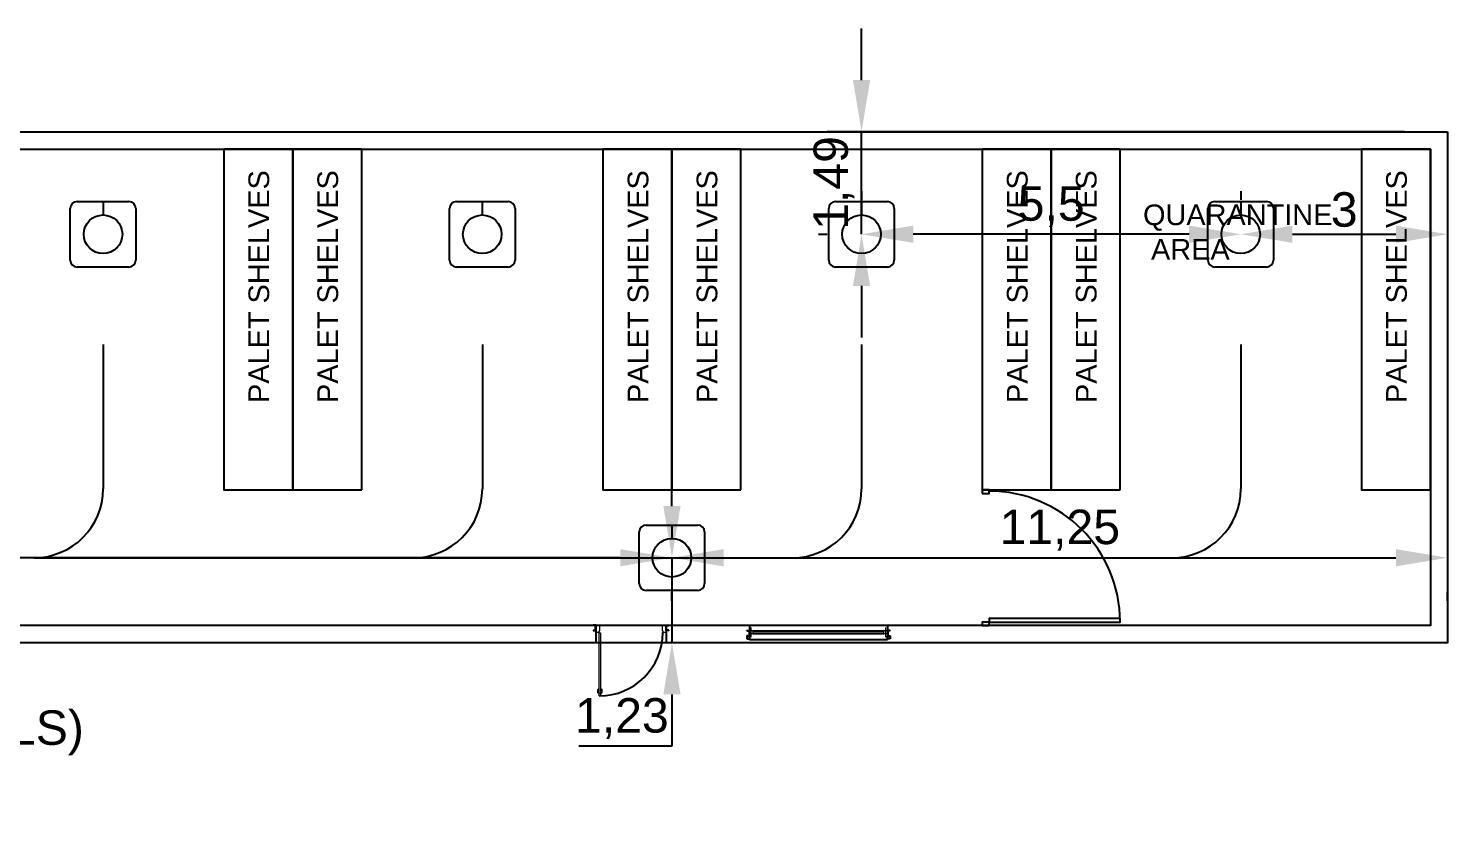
# Model space of a CAD drawing. Header units: millimetres. Extents: x 8.2 to 67, y 11.5 to 35.1.
# Drawn here: x 45.16 to 65.74, y 11.5 to 22.88 of the extents above; entities that cross this region are included whole.
import ezdxf

# ---------------------------------------------------------------- set-up
doc = ezdxf.new("R2010")
doc.units = ezdxf.units.MM
doc.layers.add('Cimentacion', color=7, linetype='Continuous', lineweight=0)
doc.layers.add('MAPAS', color=7, linetype='Continuous')
doc.layers.add('sensores-almacen', color=50, linetype='Continuous')
doc.styles.get("Standard").update_dxf_attribs({"font": 'arial.ttf'})
doc.dimstyles.new('ISO-25', dxfattribs={"dimtxt": 0.5, "dimasz": 0.75, "dimexe": 0.5, "dimexo": 0.625, "dimgap": 0.1, "dimtad": 1, "dimtoh": 1, "dimtxsty": 'Standard', "dimcen": 2.5, "dimadec": 0, "dimazin": 0, "dimtfac": 1, "dimtmove": 0, "dimatfit": 3, "dimfxl": 1, "dimarcsym": 0})

# ---------------------------------------------------------------- blocks, each defined once
blk = doc.blocks.new('sensor-almacen')
at = {"layer": 'sensores-almacen'}
for p, q in [((3082.185, 1620.139), (3082.935, 1620.139)), ((3082.085, 1619.289), (3082.085, 1620.039)), ((3083.035, 1620.039), (3083.035, 1619.289)), ((3082.935, 1619.189), (3082.185, 1619.189))]:
    blk.add_line(p, q, dxfattribs=at)
blk.add_lwpolyline([(3082.56, 1620.139), (3082.56, 1619.944)], dxfattribs=at)
blk.add_circle((3082.56, 1619.664), 0.28, dxfattribs=at)
for centre, start, end in [((3082.185, 1620.039), 90, 180), ((3082.935, 1620.039), 0, 90), ((3082.185, 1619.289), 180, 270), ((3082.935, 1619.289), 270, 0)]:
    blk.add_arc(centre, 0.1, start, end, dxfattribs=at)
blk = doc.blocks.new('*D65')
at = {"layer": 'Defpoints', "color": 0, "transparency": 16777216}
for p in [(62.745, 19.891), (65.745, 19.891), (65.745, 19.891)]:
    blk.add_point(p, dxfattribs=at)
at = {"layer": 'MAPAS', "color": 0, "lineweight": -2, "transparency": 16777216}
for p, q in [((62.745, 20.516), (62.745, 20.391)), ((65.745, 20.516), (65.745, 20.391)), ((63.495, 19.891), (64.995, 19.891))]:
    blk.add_line(p, q, dxfattribs=at)
at = {"layer": 'MAPAS', "color": 0, "transparency": 16777216}
for points in [[(63.495, 20.016), (63.495, 19.766), (62.745, 19.891)], [(64.995, 20.016), (64.995, 19.766), (65.745, 19.891)]]:
    blk.add_solid(points, dxfattribs=at)
at = {"layer": 'MAPAS', "color": 0, "transparency": 16777216, "insert": (64.245, 20.247), "char_height": 0.5, "attachment_point": 5}
blk.add_mtext('3', dxfattribs=at)
blk = doc.blocks.new('*D66')
at = {"layer": 'Defpoints', "color": 0, "transparency": 16777216}
for p in [(57.245, 19.891), (57.245, 19.891), (62.745, 19.891)]:
    blk.add_point(p, dxfattribs=at)
at = {"layer": 'MAPAS', "color": 0, "lineweight": -2, "transparency": 16777216}
for p, q in [((57.245, 20.516), (57.245, 20.391)), ((62.745, 20.516), (62.745, 20.391)), ((61.995, 19.891), (57.995, 19.891))]:
    blk.add_line(p, q, dxfattribs=at)
at = {"layer": 'MAPAS', "color": 0, "transparency": 16777216}
for points in [[(57.995, 20.016), (57.995, 19.766), (57.245, 19.891)], [(61.995, 20.016), (61.995, 19.766), (62.745, 19.891)]]:
    blk.add_solid(points, dxfattribs=at)
at = {"layer": 'MAPAS', "color": 0, "transparency": 16777216, "insert": (59.995, 20.291), "char_height": 0.5, "attachment_point": 5}
blk.add_mtext('5,5', dxfattribs=at)
blk = doc.blocks.new('*D67')
at = {"layer": 'Defpoints', "color": 0, "transparency": 16777216}
for p in [(57.245, 21.378), (65.745, 21.378), (57.245, 19.891)]:
    blk.add_point(p, dxfattribs=at)
at = {"layer": 'MAPAS', "color": 0, "lineweight": -2, "transparency": 16777216}
for p, q in [((57.245, 22.128), (57.245, 22.878)), ((65.12, 21.378), (56.745, 21.378)), ((57.245, 19.891), (57.245, 21.378)), ((56.62, 19.891), (56.745, 19.891)), ((57.245, 19.141), (57.245, 18.391))]:
    blk.add_line(p, q, dxfattribs=at)
at = {"layer": 'MAPAS', "color": 0, "transparency": 16777216}
for points in [[(57.12, 22.128), (57.37, 22.128), (57.245, 21.378)], [(57.12, 19.141), (57.37, 19.141), (57.245, 19.891)]]:
    blk.add_solid(points, dxfattribs=at)
at = {"layer": 'MAPAS', "color": 0, "transparency": 16777216, "insert": (56.844, 20.635), "char_height": 0.5, "attachment_point": 5, "rotation": 90}
blk.add_mtext('1,49', dxfattribs=at)
blk = doc.blocks.new('*D68')
at = {"layer": 'Defpoints', "color": 0, "transparency": 16777216}
for p in [(54.495, 15.198), (54.411, 13.965), (54.495, 13.965)]:
    blk.add_point(p, dxfattribs=at)
at = {"layer": 'MAPAS', "color": 0, "lineweight": -2, "transparency": 16777216}
for p, q in [((54.495, 15.948), (54.495, 16.698)), ((53.87, 15.198), (53.995, 15.198)), ((54.495, 15.198), (54.495, 13.965)), ((55.036, 13.965), (54.995, 13.965)), ((54.495, 13.215), (54.495, 12.465)), ((54.495, 12.465), (53.143, 12.465))]:
    blk.add_line(p, q, dxfattribs=at)
at = {"layer": 'MAPAS', "color": 0, "transparency": 16777216}
for points in [[(54.37, 15.948), (54.62, 15.948), (54.495, 15.198)], [(54.37, 13.215), (54.62, 13.215), (54.495, 13.965)]]:
    blk.add_solid(points, dxfattribs=at)
at = {"layer": 'MAPAS', "color": 0, "transparency": 16777216, "insert": (53.769, 12.865), "char_height": 0.5, "attachment_point": 5}
blk.add_mtext('1,23', dxfattribs=at)
blk = doc.blocks.new('*D69')
at = {"layer": 'Defpoints', "color": 0, "transparency": 16777216}
for p in [(54.495, 15.198), (65.745, 15.198), (65.745, 15.198)]:
    blk.add_point(p, dxfattribs=at)
at = {"layer": 'MAPAS', "color": 0, "lineweight": -2, "transparency": 16777216}
for p, q in [((55.245, 15.198), (64.995, 15.198)), ((54.495, 14.573), (54.495, 14.698)), ((65.745, 14.573), (65.745, 14.698))]:
    blk.add_line(p, q, dxfattribs=at)
at = {"layer": 'MAPAS', "color": 0, "transparency": 16777216}
for points in [[(55.245, 15.323), (55.245, 15.073), (54.495, 15.198)], [(64.995, 15.323), (64.995, 15.073), (65.745, 15.198)]]:
    blk.add_solid(points, dxfattribs=at)
at = {"layer": 'MAPAS', "color": 0, "transparency": 16777216, "insert": (60.12, 15.599), "char_height": 0.5, "attachment_point": 5}
blk.add_mtext('11,25', dxfattribs=at)
blk = doc.blocks.new('*D70')
at = {"layer": 'Defpoints', "color": 0, "transparency": 16777216}
for p in [(29.77, 15.198), (29.77, 15.198), (54.495, 15.198)]:
    blk.add_point(p, dxfattribs=at)
at = {"layer": 'MAPAS', "color": 0, "lineweight": -2, "transparency": 16777216}
for p, q in [((29.77, 15.823), (29.77, 15.698)), ((53.745, 15.198), (30.52, 15.198)), ((54.495, 14.573), (54.495, 14.698))]:
    blk.add_line(p, q, dxfattribs=at)
at = {"layer": 'MAPAS', "color": 0, "transparency": 16777216}
for points in [[(30.52, 15.323), (30.52, 15.073), (29.77, 15.198)], [(53.745, 15.323), (53.745, 15.073), (54.495, 15.198)]]:
    blk.add_solid(points, dxfattribs=at)
at = {"layer": 'MAPAS', "color": 0, "transparency": 16777216, "insert": (42.132, 15.599), "char_height": 0.5, "attachment_point": 5}
blk.add_mtext('24,72', dxfattribs=at)

msp = doc.modelspace()

# ---------------------------------------------------------------- linework, layer by layer
for p, q in [((46.245, 18.291), (46.245, 16.198)), ((51.745, 18.291), (51.745, 16.198)), ((57.245, 18.291), (57.245, 16.198)), ((62.745, 18.291), (62.745, 16.198)), ((45.245, 15.198), (16.937, 15.198)), ((45.245, 15.198), (61.745, 15.198)), ((53.351, 14.216), (53.351, 14.221)), ((53.391, 14.215), (53.391, 13.965)), ((54.411, 14.215), (54.411, 13.965)), ((54.451, 14.216), (54.451, 14.221)), ((55.62, 14.215), (55.62, 14.012)), ((55.62, 14.215), (55.62, 14.012)), ((57.62, 14.215), (55.62, 14.215)), ((57.62, 14.215), (57.62, 14.012)), ((53.351, 14.146), (53.351, 14.141)), ((54.451, 14.146), (54.451, 14.141)), ((55.58, 14.137), (55.58, 14.142)), ((55.58, 14.067), (55.58, 14.062)), ((55.62, 14.012), (57.62, 14.012)), ((57.66, 14.137), (57.66, 14.142)), ((57.66, 14.067), (57.66, 14.062))]:
    msp.add_line(p, q)
for points in [[(65.745, 21.378), (65.745, 13.965), (10.995, 13.965), (10.995, 21.378)], [(65.495, 21.128), (65.495, 14.215), (11.245, 14.215), (11.245, 21.128)], [(48.995, 16.182), (48.995, 21.128), (47.995, 21.128), (47.995, 16.182)], [(49.995, 16.182), (49.995, 21.128), (48.995, 21.128), (48.995, 16.182)], [(54.495, 16.182), (54.495, 21.128), (53.495, 21.128), (53.495, 16.182)], [(55.495, 16.182), (55.495, 21.128), (54.495, 21.128), (54.495, 16.182)], [(59.995, 16.182), (59.995, 21.128), (58.995, 21.128), (58.995, 16.182)], [(60.995, 16.182), (60.995, 21.128), (59.995, 21.128), (59.995, 16.182)], [(65.495, 16.182), (65.495, 21.128), (64.495, 21.128), (64.495, 16.182)], [(58.995, 16.132), (59.095, 16.132), (59.095, 16.182), (58.995, 16.182)], [(58.995, 14.215), (59.095, 14.215), (59.095, 14.265), (58.995, 14.265)], [(59.095, 14.265), (60.995, 14.265), (60.995, 14.315), (59.095, 14.315)], [(55.58, 14.022), (55.62, 14.022), (55.62, 14.062), (55.58, 14.062)], [(57.66, 14.022), (57.62, 14.022), (57.62, 14.062), (57.66, 14.062)]]:
    msp.add_lwpolyline(points, close=True)
for points in [[(53.351, 14.141), (53.391, 14.141), (53.391, 14.221), (53.351, 14.221)], [(53.351, 14.146), (53.386, 14.146), (53.386, 14.216), (53.351, 14.216)], [(54.451, 14.141), (54.411, 14.141), (54.411, 14.221), (54.451, 14.221)], [(54.451, 14.146), (54.416, 14.146), (54.416, 14.216), (54.451, 14.216)], [(55.58, 14.142), (55.62, 14.142), (55.62, 14.062), (55.58, 14.062)], [(55.58, 14.137), (55.615, 14.137), (55.615, 14.067), (55.58, 14.067)], [(57.66, 14.142), (57.62, 14.142), (57.62, 14.062), (57.66, 14.062)], [(57.66, 14.137), (57.625, 14.137), (57.625, 14.067), (57.66, 14.067)]]:
    msp.add_lwpolyline(points)
for centre, radius, start, end in [((45.245, 16.198), 1, 270, 0), ((50.745, 16.198), 1, 270, 0), ((56.245, 16.198), 1, 270, 0), ((59.095, 14.265), 1.9, 0, 90), ((61.745, 16.198), 1, 270, 0), ((53.441, 14.115), 0.921, 269.9731, 359.8429)]:
    msp.add_arc(centre, radius, start, end)
at = {"layer": 'Cimentacion'}
for p, q in [((53.391, 14.205), (53.391, 14.116)), ((55.62, 14.142), (57.62, 14.142)), ((55.645, 14.045), (55.645, 14.188)), ((55.645, 14.045), (55.645, 14.188)), ((55.67, 14.142), (57.57, 14.142)), ((55.67, 14.129), (57.57, 14.129)), ((55.67, 14.104), (57.57, 14.104)), ((55.67, 14.092), (57.57, 14.092)), ((57.595, 14.045), (57.595, 14.188))]:
    msp.add_line(p, q, dxfattribs=at)
for points in [[(53.391, 14.116), (53.441, 14.116), (53.441, 14.136), (53.451, 14.136), (53.451, 14.215), (53.391, 14.215), (53.391, 14.116)], [(54.351, 14.136), (54.361, 14.136), (54.361, 14.116), (54.411, 14.116), (54.411, 14.215), (54.351, 14.215), (54.351, 14.136)], [(53.44, 13.194), (53.44, 14.109), (53.461, 14.109), (53.461, 13.194), (53.44, 13.194)], [(55.62, 14.142), (55.67, 14.142), (55.67, 14.092), (55.62, 14.092), (55.62, 14.142)], [(57.57, 14.142), (57.62, 14.142), (57.62, 14.092), (57.57, 14.092), (57.57, 14.142)], [(53.438, 13.235), (53.438, 13.239), (53.44, 13.239), (53.44, 13.227), (53.438, 13.227), (53.438, 13.231), (53.431, 13.231), (53.43, 13.231), (53.429, 13.231), (53.429, 13.231), (53.428, 13.231), (53.427, 13.231), (53.426, 13.232), (53.426, 13.232), (53.425, 13.233), (53.424, 13.233), (53.424, 13.234), (53.423, 13.235), (53.423, 13.236), (53.423, 13.236), (53.422, 13.237), (53.422, 13.238), (53.422, 13.239), (53.422, 13.24), (53.422, 13.285), (53.422, 13.286), (53.422, 13.287), (53.422, 13.288), (53.423, 13.288), (53.423, 13.289), (53.423, 13.29), (53.424, 13.291), (53.424, 13.291), (53.425, 13.292), (53.426, 13.292), (53.426, 13.293), (53.427, 13.293), (53.428, 13.294), (53.429, 13.294), (53.429, 13.294), (53.43, 13.294), (53.431, 13.294), (53.431, 13.294), (53.431, 13.294), (53.432, 13.294), (53.432, 13.294), (53.432, 13.294), (53.432, 13.294), (53.432, 13.294), (53.432, 13.293), (53.433, 13.293), (53.433, 13.293), (53.433, 13.293), (53.433, 13.293), (53.433, 13.293), (53.433, 13.292), (53.433, 13.292), (53.433, 13.292), (53.433, 13.292), (53.433, 13.292), (53.433, 13.291), (53.433, 13.291), (53.433, 13.291), (53.433, 13.291), (53.433, 13.291), (53.433, 13.291), (53.433, 13.29), (53.432, 13.29), (53.432, 13.29), (53.432, 13.29), (53.432, 13.29), (53.432, 13.29), (53.432, 13.29), (53.431, 13.29), (53.431, 13.29), (53.431, 13.29), (53.431, 13.29), (53.43, 13.29), (53.43, 13.289), (53.429, 13.289), (53.429, 13.289), (53.429, 13.289), (53.428, 13.289), (53.428, 13.288), (53.428, 13.288), (53.427, 13.288), (53.427, 13.287), (53.427, 13.287), (53.427, 13.287), (53.427, 13.286), (53.427, 13.286), (53.426, 13.285), (53.426, 13.285), (53.426, 13.24), (53.426, 13.239), (53.427, 13.239), (53.427, 13.238), (53.427, 13.238), (53.427, 13.238), (53.427, 13.237), (53.427, 13.237), (53.428, 13.237), (53.428, 13.236), (53.428, 13.236), (53.429, 13.236), (53.429, 13.236), (53.429, 13.235), (53.43, 13.235), (53.43, 13.235), (53.431, 13.235), (53.431, 13.235), (53.438, 13.235)], [(53.463, 13.235), (53.47, 13.235), (53.47, 13.235), (53.47, 13.235), (53.471, 13.235), (53.471, 13.235), (53.472, 13.236), (53.472, 13.236), (53.472, 13.236), (53.473, 13.236), (53.473, 13.237), (53.473, 13.237), (53.474, 13.237), (53.474, 13.238), (53.474, 13.238), (53.474, 13.238), (53.474, 13.239), (53.474, 13.239), (53.474, 13.24), (53.474, 13.285), (53.474, 13.285), (53.474, 13.286), (53.474, 13.286), (53.474, 13.287), (53.474, 13.287), (53.474, 13.287), (53.473, 13.288), (53.473, 13.288), (53.473, 13.288), (53.472, 13.289), (53.472, 13.289), (53.472, 13.289), (53.471, 13.289), (53.471, 13.289), (53.47, 13.29), (53.47, 13.29), (53.47, 13.29), (53.469, 13.29), (53.469, 13.29), (53.469, 13.29), (53.469, 13.29), (53.469, 13.29), (53.469, 13.29), (53.468, 13.29), (53.468, 13.29), (53.468, 13.29), (53.468, 13.291), (53.468, 13.291), (53.468, 13.291), (53.468, 13.291), (53.468, 13.291), (53.468, 13.291), (53.468, 13.292), (53.468, 13.292), (53.468, 13.292), (53.468, 13.292), (53.468, 13.292), (53.468, 13.293), (53.468, 13.293), (53.468, 13.293), (53.468, 13.293), (53.468, 13.293), (53.468, 13.293), (53.468, 13.294), (53.469, 13.294), (53.469, 13.294), (53.469, 13.294), (53.469, 13.294), (53.469, 13.294), (53.469, 13.294), (53.47, 13.294), (53.47, 13.294), (53.471, 13.294), (53.472, 13.294), (53.473, 13.294), (53.474, 13.293), (53.474, 13.293), (53.475, 13.292), (53.476, 13.292), (53.476, 13.291), (53.477, 13.291), (53.477, 13.29), (53.478, 13.289), (53.478, 13.288), (53.478, 13.288), (53.479, 13.287), (53.479, 13.286), (53.479, 13.285), (53.479, 13.24), (53.479, 13.239), (53.479, 13.238), (53.478, 13.237), (53.478, 13.236), (53.478, 13.236), (53.477, 13.235), (53.477, 13.234), (53.476, 13.233), (53.476, 13.233), (53.475, 13.232), (53.474, 13.232), (53.474, 13.231), (53.473, 13.231), (53.472, 13.231), (53.471, 13.231), (53.47, 13.231), (53.47, 13.231), (53.463, 13.231), (53.463, 13.227), (53.461, 13.227), (53.461, 13.239), (53.463, 13.239), (53.463, 13.235)]]:
    msp.add_lwpolyline(points, close=True, dxfattribs=at)
msp.add_circle((54.363, 14.112), 0.00341, dxfattribs=at)

# ---------------------------------------------------------------- block references
for p in [(-3036.316, -1599.773), (-3030.816, -1599.773), (-3025.316, -1599.773), (-3019.816, -1599.773), (-3028.066, -1604.466)]:
    msp.add_blockref('sensor-almacen', p)

# ---------------------------------------------------------------- texts
at = {"char_height": 0.3, "attachment_point": 1, "rotation": 90}
for insert in [(48.353, 17.443), (49.353, 17.443), (53.853, 17.443), (54.853, 17.443), (59.353, 17.443), (60.353, 17.443), (64.853, 17.443)]:
    msp.add_mtext_dynamic_manual_height_columns('PALET SHELVES', width=3.68529, gutter_width=2.269, heights=[0], dxfattribs=dict(at, insert=insert))
at = {"attachment_point": 1}
for s, width, insert, char_height in [('QUARANTINE\\P AREA', 2.98283, (61.327, 20.323), 0.3), ('ALT 3:^I40,00 LM PALET SHELVES (3 LEVELS) \\P^I^I55,00 LM SP  SHELVES (4 LEVELS)', 21.18936, (29.35, 12.984), 0.5)]:
    msp.add_mtext_dynamic_manual_height_columns(s, width=width, gutter_width=2.269, heights=[0], dxfattribs=dict(at, insert=insert, char_height=char_height))

# ---------------------------------------------------------------- dimensions: what is measured, and where the dimension line sits
at = {"layer": 'MAPAS'}
for base, p1, p2, picture, middle in [((57.245, 21.378), (57.245, 19.891), (65.745, 21.378), '*D67', (56.844, 20.635)), ((54.495, 13.965), (54.495, 15.198), (54.411, 13.965), '*D68', (53.769, 12.865))]:
    dim = msp.add_linear_dim(base=base, p1=p1, p2=p2, angle=90, dimstyle='ISO-25', dxfattribs=at)
    dim.commit()
    dim.dimension.update_dxf_attribs({"geometry": picture, "text_midpoint": middle})
for base, p1, p2, picture, middle in [((57.245, 19.891), (62.745, 19.891), (57.245, 19.891), '*D66', (59.995, 20.291)), ((65.745, 19.891), (62.745, 19.891), (65.745, 19.891), '*D65', (64.245, 20.247)), ((29.7702, 15.1983), (54.4947, 15.1983), (29.7702, 15.1983), '*D70', (42.1324, 15.5987)), ((65.745, 15.198), (54.495, 15.198), (65.745, 15.198), '*D69', (60.12, 15.599))]:
    dim = msp.add_linear_dim(base=base, p1=p1, p2=p2, dimstyle='ISO-25', dxfattribs=at)
    dim.commit()
    dim.dimension.update_dxf_attribs({"geometry": picture, "text_midpoint": middle})

doc.saveas('drawing.dxf')
